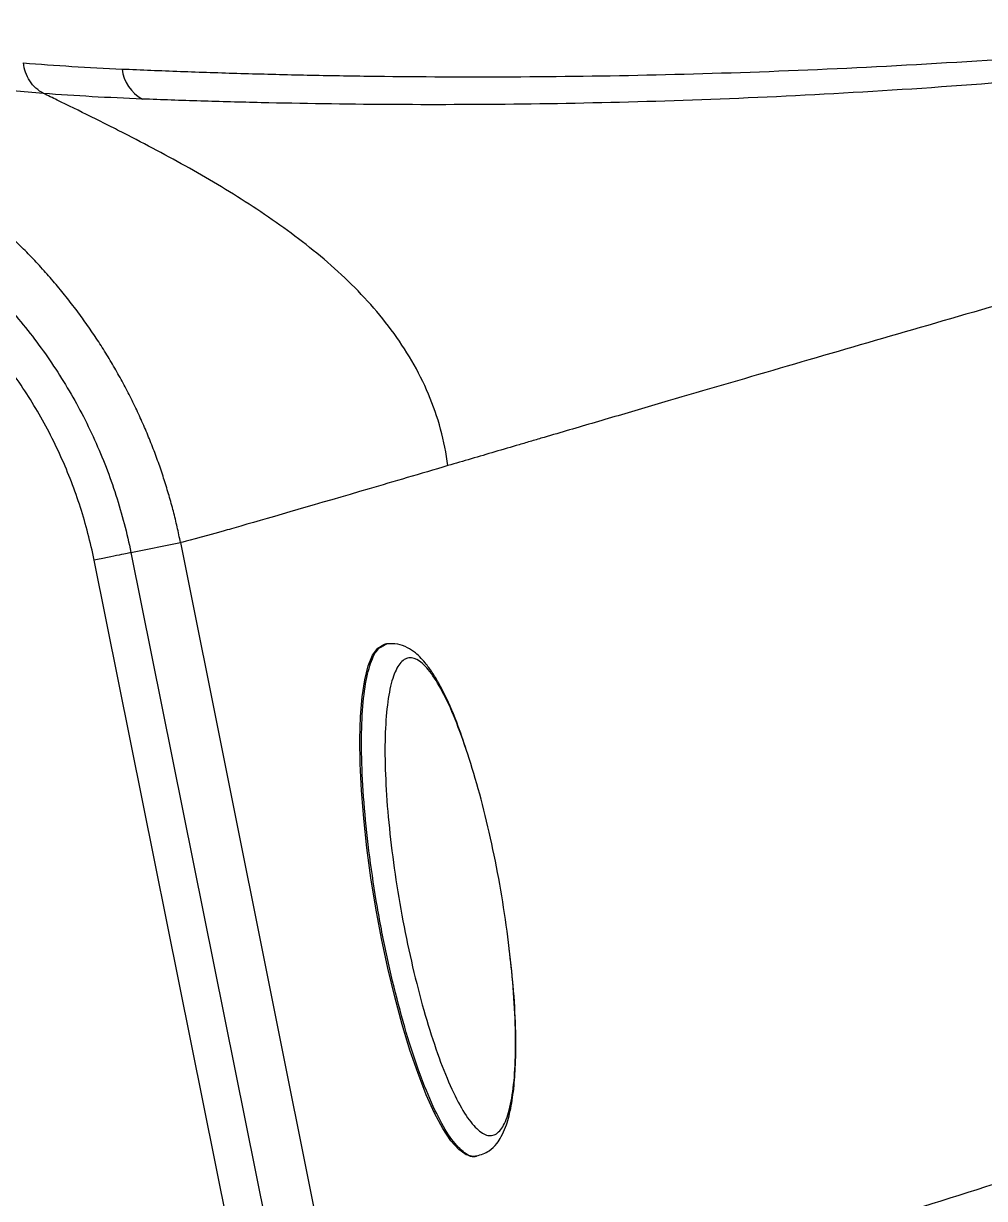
# Model space of a CAD drawing. Extents: x 409 to 498, y 628 to 778.
# Drawn here: x 415.521 to 419.216, y 673.159 to 677.676 of the extents above; entities that cross this region are included whole.
import ezdxf

# ---------------------------------------------------------------- set-up
doc = ezdxf.new("R2010")
doc.units = 0
doc.header["$MEASUREMENT"] = 0
doc.layers.add('1', color=4, linetype='Continuous')
doc.layers.add('GEOMETRY', color=4, linetype='Continuous', lineweight=25)

# ---------------------------------------------------------------- blocks, each defined once
blk = doc.blocks.new('2026_PULSE')
at = {"layer": 'GEOMETRY'}
for p, q in [((7.3569, 30.6816), (7.5479, 30.7199)), ((7.5479, 30.7199), (8.1892, 27.5219)), ((7.3569, 30.6816), (8.0002, 27.484)), ((7.8589, 27.4546), (7.2157, 30.6523)), ((8.3404, 30.3308), (8.3338, 30.3297)), ((8.6793, 28.3598), (8.6858, 28.3609))]:
    blk.add_line(p, q, dxfattribs=at)
at = {"layer": 'GEOMETRY', "flags": 128}
for points in [[(8.2383, 29.8696), (8.2371, 29.9646), (8.2397, 30.0508), (8.246, 30.1272), (8.256, 30.1926), (8.2695, 30.2461), (8.2863, 30.2869), (8.3062, 30.3145), (8.3289, 30.3285), (8.3338, 30.3297)], [(8.6793, 28.3598), (8.6719, 28.3591), (8.6455, 28.3658), (8.6173, 28.3863), (8.5874, 28.4202), (8.5565, 28.4671), (8.5248, 28.5264), (8.4929, 28.5971), (8.4611, 28.6783), (8.43, 28.7689), (8.4, 28.8675), (8.3715, 28.9729), (8.3448, 29.0834), (8.3205, 29.1977), (8.2987, 29.314), (8.2799, 29.4307), (8.2643, 29.5462), (8.252, 29.6589), (8.2433, 29.7672), (8.2383, 29.8696)]]:
    blk.add_lwpolyline(points, dxfattribs=at)
at = {"layer": 'GEOMETRY'}
blk.add_arc((7.4712, 32.5566), 0.1489, 186.1185, 241.8763, dxfattribs=at)
for points, knots in [([(7.0208, 32.4467), (6.941, 32.4527), (6.8629, 32.4596), (6.7106, 32.475), (6.6364, 32.4835), (6.4195, 32.5112), (6.2827, 32.5326), (6.0256, 32.5799), (5.9054, 32.6056), (5.7382, 32.646), (5.6846, 32.6598), (5.582, 32.6875), (5.533, 32.7016), (5.4862, 32.7157)], [0, 0, 0, 0, 0.125, 0.125, 0.25, 0.25, 0.5, 0.5, 0.75, 0.75, 0.875, 0.875, 1, 1, 1, 1]), ([(7.3231, 32.5407), (7.3964, 32.5374), (7.4711, 32.5345), (7.6232, 32.5289), (7.7006, 32.5263), (7.8583, 32.5217), (7.9385, 32.5197), (8.1015, 32.5161), (8.1844, 32.5147), (8.6053, 32.509), (8.9631, 32.5096), (9.7191, 32.5261), (10.1166, 32.5418), (10.7401, 32.5804), (10.9524, 32.5958), (11.3854, 32.6324), (11.6059, 32.6537), (11.8304, 32.6783)], [0, 0, 0, 0, 0.0625, 0.0625, 0.125, 0.125, 0.1875, 0.1875, 0.25, 0.25, 0.5, 0.5, 0.75, 0.75, 0.875, 0.875, 1, 1, 1, 1]), ([(11.8723, 32.6074), (11.7613, 32.5936), (11.6512, 32.5807), (11.4331, 32.5565), (11.3252, 32.5452), (11.0044, 32.5135), (10.7946, 32.4954), (10.1785, 32.4492), (9.7852, 32.4292), (9.0358, 32.4056), (8.6803, 32.402), (8.1774, 32.4052), (8.0147, 32.4077), (7.7786, 32.4131), (7.7012, 32.4152), (7.5491, 32.4199), (7.4744, 32.4224), (7.401, 32.4252)], [0, 0, 0, 0, 0.0625, 0.0625, 0.125, 0.125, 0.25, 0.25, 0.5, 0.5, 0.75, 0.75, 0.875, 0.875, 0.9375, 0.9375, 1, 1, 1, 1]), ([(7.0208, 32.4467), (6.9998, 32.4578), (6.9815, 32.4746), (6.9547, 32.5154), (6.9463, 32.5394), (6.9438, 32.5641)], [0, 0, 0, 0, 0.5, 0.5, 1, 1, 1, 1]), ([(8.5761, 31.0157), (8.5697, 31.063), (8.5509, 31.1567), (8.5039, 31.2922), (8.4395, 31.4202), (8.3601, 31.5395), (8.2686, 31.6497), (8.1338, 31.7849), (7.9472, 31.9341), (7.7069, 32.0898), (7.4987, 32.2062), (7.3507, 32.2832), (7.2656, 32.3263), (7.1803, 32.3689), (7.0986, 32.4089), (7.0383, 32.4382), (7.0208, 32.4467)], [0, 0, 0, 0, 0.0625, 0.125, 0.1875, 0.25, 0.3125, 0.375, 0.5, 0.625, 0.75, 0.8125, 0.84375, 0.875, 0.9375, 0.9629079, 0.9629079, 0.9629079, 0.9629079]), ([(7.5477, 30.7199), (7.5457, 30.7299), (7.5416, 30.75), (7.5349, 30.78), (7.5278, 30.8101), (7.5202, 30.8402), (7.5122, 30.8703), (7.5037, 30.9004), (7.4947, 30.9306), (7.4853, 30.9607), (7.4755, 30.9908), (7.4651, 31.0208), (7.4543, 31.0509), (7.443, 31.0809), (7.4312, 31.1108), (7.4189, 31.1407), (7.4061, 31.1705), (7.3929, 31.2003), (7.3791, 31.2299), (7.3649, 31.2595), (7.3501, 31.2889), (7.3349, 31.3183), (7.3192, 31.3475), (7.3029, 31.3766), (7.2862, 31.4056), (7.2689, 31.4344), (7.2512, 31.4631), (7.233, 31.4916), (7.2142, 31.5199), (7.195, 31.548), (7.1752, 31.576), (7.155, 31.6037), (7.1342, 31.6312), (7.113, 31.6585), (7.0912, 31.6856), (7.0689, 31.7124), (7.0462, 31.739), (7.0229, 31.7653), (6.9991, 31.7913), (6.9748, 31.817), (6.95, 31.8424), (6.9247, 31.8675), (6.899, 31.8923), (6.8727, 31.9167), (6.8459, 31.9408), (6.8187, 31.9645), (6.7909, 31.9879), (6.7627, 32.0109), (6.734, 32.0335), (6.7049, 32.0557), (6.6753, 32.0775), (6.6452, 32.0988), (6.6146, 32.1198), (6.5836, 32.1403), (6.5522, 32.1603), (6.5203, 32.1799), (6.488, 32.199), (6.4552, 32.2177), (6.4221, 32.2358), (6.3997, 32.2475), (6.3885, 32.2533)], [0, 0, 0, 0, 0.015417, 0.030897, 0.046442, 0.06205, 0.077722, 0.093457, 0.109256, 0.125119, 0.141046, 0.157037, 0.173092, 0.18921, 0.205393, 0.22164, 0.237951, 0.254325, 0.270763, 0.287266, 0.303832, 0.320462, 0.337156, 0.353915, 0.370737, 0.387624, 0.404575, 0.42159, 0.43867, 0.455813, 0.473021, 0.490292, 0.507628, 0.525027, 0.542491, 0.560019, 0.577611, 0.595267, 0.612988, 0.630773, 0.648623, 0.666537, 0.684515, 0.702557, 0.720663, 0.738834, 0.757069, 0.775369, 0.793733, 0.812162, 0.830656, 0.849214, 0.867836, 0.886523, 0.905275, 0.924091, 0.942972, 0.961917, 0.980926, 1, 1, 1, 1]), ([(6.2982, 32.0774), (6.366, 32.0428), (6.4311, 32.0047), (6.5564, 31.9219), (6.6166, 31.8771), (6.732, 31.7809), (6.7871, 31.7294), (6.8922, 31.6193), (6.9411, 31.5618), (7.0319, 31.4421), (7.0739, 31.3799), (7.1509, 31.2509), (7.186, 31.184), (7.2488, 31.0454), (7.2761, 30.9746), (7.311, 30.8661), (7.3216, 30.8296), (7.3408, 30.756), (7.3493, 30.7189), (7.3568, 30.6816)], [0, 0, 0, 0, 0.125, 0.125, 0.25, 0.25, 0.375, 0.375, 0.5, 0.5, 0.625, 0.625, 0.75, 0.75, 0.875, 0.875, 0.9375, 0.9375, 1, 1, 1, 1]), ([(12.2106, 32.0407), (12.1993, 32.0385), (12.1765, 32.0343), (12.1311, 32.0254), (12.0525, 32.0075), (11.9416, 31.9801), (11.8104, 31.9458), (11.6373, 31.8995), (11.4242, 31.8409), (11.1735, 31.7706), (10.9275, 31.7008), (10.6057, 31.6086), (10.2153, 31.4957), (9.7671, 31.3651), (9.4122, 31.2612), (9.1411, 31.1816), (8.9937, 31.1384), (8.8977, 31.1102), (8.8344, 31.0916), (8.7253, 31.0596), (8.6349, 31.033), (8.5761, 31.0157)], [0, 0, 0, 0, 0.007812, 0.015625, 0.03125, 0.0625, 0.09375, 0.125, 0.1875, 0.25, 0.3125, 0.375, 0.5, 0.625, 0.75, 0.8125, 0.875, 0.890625, 0.90625, 0.9375, 1, 1, 1, 1]), ([(7.2155, 30.6522), (7.2016, 30.7214), (7.184, 30.7891), (7.1414, 30.9216), (7.1165, 30.9865), (7.0592, 31.1134), (7.027, 31.1755), (6.9549, 31.2967), (6.9157, 31.3549), (6.831, 31.4666), (6.7856, 31.52), (6.6882, 31.6221), (6.6371, 31.6698), (6.5302, 31.759), (6.4745, 31.8004), (6.3583, 31.8772), (6.298, 31.9124), (6.2352, 31.9445)], [0, 0, 0, 0, 0.125, 0.125, 0.25, 0.25, 0.375, 0.375, 0.5, 0.5, 0.625, 0.625, 0.75, 0.75, 0.875, 0.875, 1, 1, 1, 1]), ([(8.5761, 31.0157), (8.4691, 30.9843), (8.1541, 30.8919), (7.8717, 30.8097), (7.7321, 30.7699), (7.6243, 30.7393), (7.5674, 30.7239), (7.5478, 30.7199)], [0.690511, 0.690511, 0.690511, 0.690511, 0.75, 0.875, 0.8993138, 0.8993138, 1, 1, 1, 1]), ([(7.3569, 30.6816), (7.3554, 30.6812), (7.3507, 30.6801), (7.3352, 30.6768), (7.3246, 30.6746), (7.2988, 30.6692), (7.2837, 30.6661), (7.2509, 30.6594), (7.2333, 30.6558), (7.2155, 30.6522)], [0, 0, 0, 0, 0.25, 0.25, 0.5, 0.5, 0.75, 0.75, 1, 1, 1, 1]), ([(8.6866, 28.3624), (8.6857, 28.3618), (8.6724, 28.3527), (8.6403, 28.3705), (8.5917, 28.4186), (8.5394, 28.5064), (8.4863, 28.6253), (8.4342, 28.7723), (8.3851, 28.9412), (8.3409, 29.1257), (8.3033, 29.3186), (8.2738, 29.5126), (8.2535, 29.7001), (8.2432, 29.8741), (8.2432, 30.0277), (8.2536, 30.1553), (8.2741, 30.251), (8.3027, 30.3139), (8.328, 30.3246), (8.3403, 30.3298)], [0, 0, 0, 0, 0.004542, 0.066967, 0.129391, 0.191816, 0.25424, 0.316665, 0.379089, 0.441514, 0.503938, 0.566363, 0.628788, 0.691212, 0.753637, 0.816061, 0.878486, 0.94091, 1, 1, 1, 1]), ([(8.652, 29.9068), (8.6401, 29.943), (8.6119, 30.0284), (8.5671, 30.132), (8.5303, 30.1993), (8.5059, 30.2354), (8.4918, 30.2543), (8.4735, 30.2756), (8.4494, 30.2981), (8.4189, 30.3183), (8.3805, 30.3329), (8.354, 30.3312), (8.3397, 30.3303)], [0, 0, 0, 0, 0.142877, 0.3372, 0.507185, 0.555764, 0.600592, 0.660097, 0.722037, 0.799284, 0.892027, 1, 1, 1, 1]), ([(8.6581, 29.8894), (8.6421, 29.9365), (8.6101, 30.0308), (8.5604, 30.1405), (8.5118, 30.222), (8.466, 30.2698), (8.4248, 30.2825), (8.3897, 30.2601), (8.3623, 30.2026), (8.3432, 30.1131), (8.3335, 29.9942), (8.3334, 29.8508), (8.3431, 29.6883), (8.362, 29.5134), (8.3895, 29.3326), (8.4245, 29.1528), (8.4657, 28.981), (8.5114, 28.8236), (8.56, 28.6868), (8.6096, 28.5759), (8.6582, 28.4946), (8.7039, 28.4473), (8.7452, 28.4341), (8.7802, 28.4572), (8.8078, 28.5144), (8.8267, 28.6044), (8.8369, 28.7223), (8.8356, 28.8203), (8.8349, 28.8693)], [0, 0, 0, 0, 0.038428, 0.076931, 0.115329, 0.153842, 0.192248, 0.230721, 0.269178, 0.307591, 0.3461, 0.384644, 0.423187, 0.461696, 0.50011, 0.538567, 0.577039, 0.615446, 0.653958, 0.692357, 0.730858, 0.769287, 0.807738, 0.846217, 0.884614, 0.923125, 0.961535, 1, 1, 1, 1]), ([(8.8066, 29.2039), (8.798, 29.2639), (8.7809, 29.3836), (8.7453, 29.5634), (8.7045, 29.7364), (8.6736, 29.8384), (8.6581, 29.8894)], [0, 0, 0, 0, 0.250335, 0.499931, 0.750053, 1, 1, 1, 1]), ([(8.8349, 28.8693), (8.8325, 28.922), (8.8277, 29.0273), (8.8136, 29.1451), (8.8066, 29.2039)], [0, 0, 0, 0, 0.500359, 1, 1, 1, 1]), ([(8.6865, 28.3616), (8.7033, 28.3669), (8.7328, 28.3761), (8.7638, 28.4078), (8.7833, 28.4379), (8.8019, 28.4801), (8.8185, 28.542), (8.8309, 28.6277), (8.8378, 28.7369), (8.8369, 28.8716), (8.8277, 29.0244), (8.8153, 29.1281), (8.8099, 29.1733)], [0, 0, 0, 0, 0.083785, 0.148011, 0.203003, 0.271806, 0.38475, 0.497723, 0.602805, 0.749334, 0.890734, 1, 1, 1, 1]), ([(8.9961, 27.7451), (9.0773, 27.7686), (9.3389, 27.8446), (9.6258, 27.9296), (10.0166, 28.0475), (10.4107, 28.1684), (10.9524, 28.3428), (11.3851, 28.4946), (11.5613, 28.57), (11.6213, 28.6043), (11.6312, 28.61), (11.641, 28.6156)], [-0.0246354, -0.0246354, -0.0246354, -0.0246354, 0.035448, 0.160448, 0.160448, 0.285448, 0.410448, 0.535448, 0.660448, 0.660448, 0.6850834, 0.6850834, 0.6850834, 0.6850834])]:
    blk.add_open_spline(points, degree=3, knots=knots, dxfattribs=at)
for points in [[(6.9438, 32.5641), (7.0659, 32.5543), (7.1924, 32.5465), (7.3231, 32.5407)], [(7.401, 32.4252), (7.2701, 32.4303), (7.1434, 32.4374), (7.0208, 32.4467)]]:
    blk.add_open_spline(points, degree=3, dxfattribs=at)

msp = doc.modelspace()

# ---------------------------------------------------------------- block references
at = {"layer": '1'}
msp.add_blockref('2026_PULSE', (408.577, 644.9604), dxfattribs=at)

doc.saveas('drawing.dxf')
